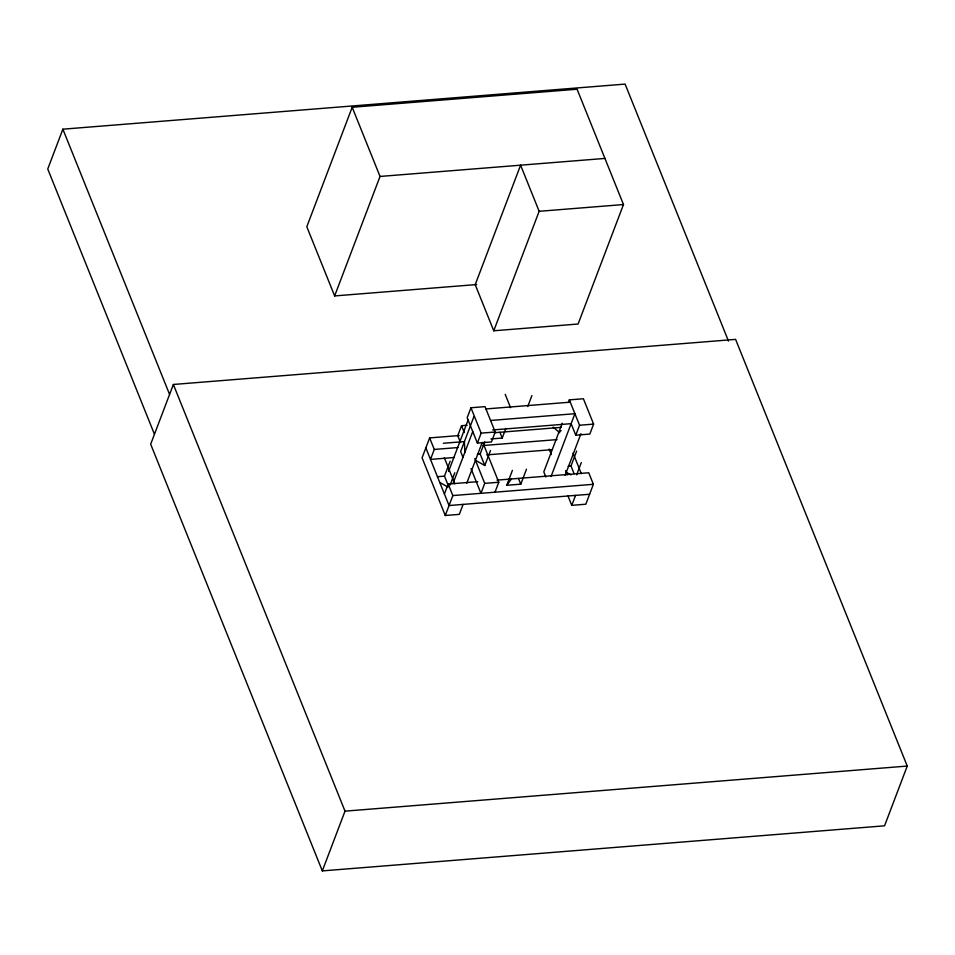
<?xml version="1.0" encoding="UTF-8"?>
<svg xmlns="http://www.w3.org/2000/svg" width="955" height="955" viewBox="0 0 955 955"><rect width="100%" height="100%" fill="white"/><g stroke="black" fill="none" stroke-linecap="round" stroke-linejoin="round"><path stroke-width="1.43" d="M728.474 341.054L625.107 84.1L62.875 129.188L47.75 169.011L154.459 434.25M173.368 384.471L150.675 444.206L322.324 870.9L884.557 825.812L907.25 766.065L735.601 339.383L173.368 384.471L345.018 811.153L322.324 870.9M493.759 330.788L539.145 211.306L520.594 165.179L475.208 284.662L493.759 330.788L578.097 324.02L623.484 204.549L577.083 89.221L352.192 107.258L306.806 226.741L334.644 295.931L476.676 284.542M334.644 295.931L380.03 176.448L352.192 107.258M459.224 435.54L429.631 437.915L422.074 457.827L445.269 515.485L459.319 514.363L463.103 504.407M429.631 437.915L434.274 449.447L430.49 459.403L454.162 457.505M467.15 425.25L461.528 425.703L457.743 435.659L460.513 442.523M448.599 486.393L444.481 476.139L450.151 461.205M470.958 407.761L467.174 417.717L477.381 443.096L491.431 441.962L495.215 432.006L485.009 406.639L470.958 407.761L481.165 433.128L477.381 443.096M448.575 471.436L468.105 420.021M444.409 493.998L448.193 484.042L477.787 481.666M473.883 416.678L460.644 451.536L462.96 457.302M450.151 484.961L454.795 472.737M453.207 482.967L472.737 431.553M445.269 515.485L452.837 495.573L448.193 484.042M466.744 483.23L482.048 442.929M490.464 450.569L484.794 465.503L480.162 453.971L484.794 441.747M474.79 458.651L484.722 483.361L480.95 493.317L471.006 468.607M490.989 438.942L502.235 438.047L505.84 428.544M495 492.195L498.785 482.239L482.764 442.428M527.757 406.472L531.887 395.609M526.468 469.239L520.797 484.173L506.735 485.295L512.405 470.361M568.404 402.365L569.347 399.87L583.398 398.748L593.604 424.115L589.82 434.071L575.769 435.205L571.126 423.674L492.708 429.953M562.268 423.256L543.801 471.877L545.854 476.999M551.071 476.461L574.91 413.706L490.572 420.475M575.769 435.205L579.554 425.238L569.347 399.87M565.133 475.339L580.962 433.654M574.074 473.68L570.983 465.992L576.653 451.058M576.653 474.814L581.297 462.59M497.018 480.126L588.746 472.773L593.389 484.304L585.821 504.216L571.77 505.35L575.555 495.382M506.735 485.295L511.45 478.968M558.926 432.054L561.158 430.669M380.03 176.448L604.921 158.423M539.145 211.306L623.484 204.549M485.94 408.943L570.266 402.174M481.165 433.128L495.215 432.006M579.554 425.238L593.604 424.115M494.296 432.734L561.313 427.351M443.335 443.263L464.428 441.58L464.858 452.324M434.274 449.447L457.946 447.549M483.099 445.531L557.075 439.598M477.345 454.198L480.162 453.971M486.716 454.89L551.823 449.674M437.45 476.7L444.481 476.139M568.177 466.219L570.983 465.992M484.722 483.361L498.785 482.239M452.837 495.573L593.389 484.304M589.605 494.26L449.053 505.529L425.858 447.871M345.018 811.153L907.25 766.065M566.279 472.319L570.947 474.921M475.447 460.298L484.794 465.503M439.778 482.466L447.955 487.026M553.16 427.1L559.702 432.722M573.036 453.076L581.32 473.668M565.611 470.672L567.27 474.79M549.125 449.053L551.333 454.544M567.903 495.729L571.77 505.35M505.195 394.367L510.555 407.678M499.919 432.281L502.235 438.047M518.47 478.407L520.797 484.173M461.528 425.703L464.297 432.567M444.326 457.732L454.819 483.815M62.875 129.188L169.584 394.427"/></g></svg>
